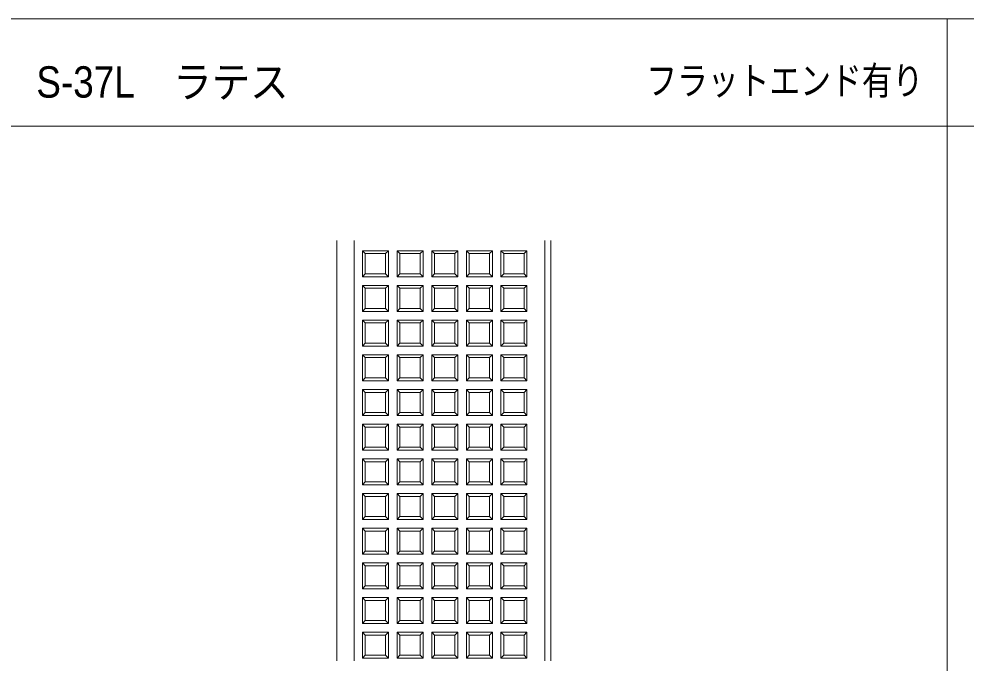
# Model space of a CAD drawing. Units: millimetres, scale not verified. Extents: x -400 to 400, y -277 to 277.
# Drawn here: x -67.5 to 96.5, y 165.5 to 277 of the extents above; entities that cross this region are included whole.
import ezdxf
from ezdxf.enums import TextEntityAlignment as Align

# ---------------------------------------------------------------- set-up
doc = ezdxf.new("R2010")
doc.units = ezdxf.units.MM
doc.header["$LTSCALE"] = 2
doc.layers.add('0-0_moji', color=2, linetype='Continuous')
for name, color, linetype, lineweight in [('0-1_zumenwaku', 6, 'Continuous', 9), ('0-2_1', 3, 'Continuous', 9), ('0-3_2', 4, 'Continuous', 9)]:
    doc.layers.add(name, color=color, linetype=linetype, lineweight=lineweight)
doc.styles.add('ＭＳ Ｐゴシック', font='')
doc.styles.get('ＭＳ Ｐゴシック').set_extended_font_data('MS PGothic')

msp = doc.modelspace()

# ---------------------------------------------------------------- linework, layer by layer
at = {"layer": '0-1_zumenwaku'}
for p, q in [((93.206, 276.989), (93.206, -277.011)), ((-399.994, 258.466), (258.006, 258.466))]:
    msp.add_line(p, q, dxfattribs=at)
msp.add_lwpolyline([(-399.994, -277.011), (400.006, -277.011), (400.006, 276.989), (-399.994, 276.989)], close=True, dxfattribs=at)
at = {"layer": '0-2_1'}
for p, q in [((-12.433, 238.636), (-12.433, 165.954)), ((-9.433, 165.954), (-9.433, 238.636)), ((23.567, 238.636), (23.567, 165.954)), ((24.567, 165.954), (24.567, 238.636))]:
    msp.add_line(p, q, dxfattribs=at)
at = {"layer": '0-3_2'}
for p, q in [((-3.533, 236.886), (-8.033, 236.886)), ((-7.533, 236.386), (-7.533, 232.886)), ((-4.033, 236.386), (-3.533, 236.886)), ((-2.033, 236.886), (2.467, 236.886)), ((3.967, 236.886), (8.467, 236.886)), ((9.967, 236.886), (14.467, 236.886)), ((15.967, 236.886), (20.467, 236.886)), ((-3.533, 232.386), (-4.033, 232.886)), ((-1.533, 232.886), (-2.033, 232.386)), ((2.467, 232.386), (1.967, 232.886)), ((4.467, 232.886), (3.967, 232.386)), ((8.467, 232.386), (7.967, 232.886)), ((9.967, 232.386), (10.467, 232.886)), ((14.467, 232.386), (13.967, 232.886)), ((15.967, 232.386), (16.467, 232.886)), ((19.967, 232.886), (20.467, 232.386)), ((-7.533, 230.386), (-8.033, 230.886)), ((-3.533, 230.886), (-4.033, 230.386)), ((-2.033, 230.886), (-1.533, 230.386)), ((3.967, 230.886), (4.467, 230.386)), ((7.967, 230.386), (8.467, 230.886)), ((9.967, 230.886), (10.467, 230.386)), ((16.467, 230.386), (15.967, 230.886)), ((-4.033, 226.886), (-3.533, 226.386)), ((-2.033, 226.386), (-1.533, 226.886)), ((1.967, 226.886), (2.467, 226.386)), ((3.967, 226.386), (4.467, 226.886)), ((10.467, 226.886), (9.967, 226.386)), ((14.467, 226.386), (13.967, 226.886)), ((16.467, 226.886), (15.967, 226.386)), ((20.467, 226.386), (19.967, 226.886)), ((-7.533, 224.386), (-8.033, 224.886)), ((-3.533, 224.886), (-4.033, 224.386)), ((2.467, 224.886), (1.967, 224.386)), ((3.967, 224.886), (4.467, 224.386)), ((9.967, 224.886), (10.467, 224.386)), ((19.967, 224.386), (20.467, 224.886)), ((-3.533, 220.386), (-4.033, 220.886)), ((-1.533, 220.886), (-2.033, 220.386)), ((2.467, 220.386), (1.967, 220.886)), ((4.467, 220.886), (3.967, 220.386)), ((8.467, 220.386), (7.967, 220.886)), ((9.967, 220.386), (10.467, 220.886)), ((13.967, 220.886), (14.467, 220.386)), ((15.967, 220.386), (16.467, 220.886)), ((19.967, 220.886), (20.467, 220.386)), ((-7.533, 218.386), (-8.033, 218.886)), ((-3.533, 218.886), (-4.033, 218.386)), ((-2.033, 218.886), (-1.533, 218.386)), ((8.467, 218.886), (7.967, 218.386)), ((10.467, 218.386), (9.967, 218.886)), ((14.467, 218.886), (13.967, 218.386)), ((20.467, 218.886), (19.967, 218.386)), ((-4.033, 214.886), (-3.533, 214.386)), ((-2.033, 214.386), (-1.533, 214.886)), ((1.967, 214.886), (2.467, 214.386)), ((3.967, 214.386), (4.467, 214.886)), ((7.967, 214.886), (8.467, 214.386)), ((14.467, 214.386), (13.967, 214.886)), ((15.967, 214.386), (16.467, 214.886)), ((19.967, 214.886), (20.467, 214.386)), ((-7.533, 212.386), (-8.033, 212.886)), ((-3.533, 212.886), (-4.033, 212.386)), ((2.467, 212.886), (1.967, 212.386)), ((8.467, 212.886), (7.967, 212.386)), ((14.467, 212.886), (13.967, 212.386)), ((16.467, 212.386), (15.967, 212.886)), ((-3.533, 208.386), (-4.033, 208.886)), ((-1.533, 208.886), (-2.033, 208.386)), ((2.467, 208.386), (1.967, 208.886)), ((4.467, 208.886), (3.967, 208.386)), ((8.467, 208.386), (7.967, 208.886)), ((10.467, 208.886), (9.967, 208.386)), ((14.467, 208.386), (13.967, 208.886)), ((16.467, 208.886), (15.967, 208.386)), ((19.967, 208.886), (20.467, 208.386)), ((-3.533, 206.886), (-4.033, 206.386)), ((-2.033, 206.886), (-1.533, 206.386)), ((3.967, 206.886), (4.467, 206.386)), ((9.967, 206.886), (10.467, 206.386)), ((20.467, 206.886), (19.967, 206.386)), ((-7.533, 202.886), (-8.033, 202.386)), ((-3.533, 202.386), (-4.033, 202.886)), ((-1.533, 202.886), (-2.033, 202.386)), ((2.467, 202.386), (1.967, 202.886)), ((4.467, 202.886), (3.967, 202.386)), ((8.467, 202.386), (7.967, 202.886)), ((9.967, 202.386), (10.467, 202.886)), ((14.467, 202.386), (13.967, 202.886)), ((15.967, 202.386), (16.467, 202.886)), ((19.967, 202.886), (20.467, 202.386)), ((-8.033, 200.886), (-7.533, 200.386)), ((-2.033, 200.886), (-1.533, 200.386)), ((3.967, 200.886), (4.467, 200.386)), ((7.967, 200.386), (8.467, 200.886)), ((9.967, 200.886), (10.467, 200.386)), ((16.467, 200.386), (15.967, 200.886)), ((-7.533, 196.886), (-8.033, 196.386)), ((-3.533, 196.386), (-4.033, 196.886)), ((-2.033, 196.386), (-1.533, 196.886)), ((2.467, 196.386), (1.967, 196.886)), ((3.967, 196.386), (4.467, 196.886)), ((10.467, 196.886), (9.967, 196.386)), ((14.467, 196.386), (13.967, 196.886)), ((16.467, 196.886), (15.967, 196.386)), ((20.467, 196.386), (19.967, 196.886)), ((-4.033, 194.386), (-3.533, 194.886)), ((2.467, 194.886), (1.967, 194.386)), ((4.467, 194.386), (3.967, 194.886)), ((9.967, 194.886), (10.467, 194.386)), ((19.967, 194.386), (20.467, 194.886)), ((-7.533, 190.886), (-8.033, 190.386)), ((-4.033, 190.886), (-3.533, 190.386)), ((-2.033, 190.386), (-1.533, 190.886)), ((1.967, 190.886), (2.467, 190.386)), ((3.967, 190.386), (4.467, 190.886)), ((7.967, 190.886), (8.467, 190.386)), ((9.967, 190.386), (10.467, 190.886)), ((13.967, 190.886), (14.467, 190.386)), ((15.967, 190.386), (16.467, 190.886)), ((19.967, 190.886), (20.467, 190.386)), ((-7.533, 188.386), (-8.033, 188.886)), ((-3.533, 188.886), (-4.033, 188.386)), ((2.467, 188.886), (1.967, 188.386)), ((8.467, 188.886), (7.967, 188.386)), ((14.467, 188.886), (13.967, 188.386)), ((16.467, 188.386), (15.967, 188.886)), ((-3.533, 184.386), (-4.033, 184.886)), ((-1.533, 184.886), (-2.033, 184.386)), ((2.467, 184.386), (1.967, 184.886)), ((4.467, 184.886), (3.967, 184.386)), ((8.467, 184.386), (7.967, 184.886)), ((10.467, 184.886), (9.967, 184.386)), ((14.467, 184.386), (13.967, 184.886)), ((16.467, 184.886), (15.967, 184.386)), ((19.967, 184.886), (20.467, 184.386)), ((-3.533, 182.886), (-4.033, 182.386)), ((-2.033, 182.886), (-1.533, 182.386)), ((3.967, 182.886), (4.467, 182.386)), ((9.967, 182.886), (10.467, 182.386)), ((20.467, 182.886), (19.967, 182.386)), ((-7.533, 178.886), (-8.033, 178.386)), ((-3.533, 178.386), (-4.033, 178.886)), ((-1.533, 178.886), (-2.033, 178.386)), ((2.467, 178.386), (1.967, 178.886)), ((4.467, 178.886), (3.967, 178.386)), ((8.467, 178.386), (7.967, 178.886)), ((9.967, 178.386), (10.467, 178.886)), ((14.467, 178.386), (13.967, 178.886)), ((15.967, 178.386), (16.467, 178.886)), ((19.967, 178.886), (20.467, 178.386)), ((-8.033, 176.886), (-7.533, 176.386)), ((-2.033, 176.886), (-1.533, 176.386)), ((3.967, 176.886), (4.467, 176.386)), ((7.967, 176.386), (8.467, 176.886)), ((9.967, 176.886), (10.467, 176.386)), ((16.467, 176.386), (15.967, 176.886)), ((-7.533, 172.886), (-8.033, 172.386)), ((-3.533, 172.386), (-4.033, 172.886)), ((-2.033, 172.386), (-1.533, 172.886)), ((2.467, 172.386), (1.967, 172.886)), ((3.967, 172.386), (4.467, 172.886)), ((10.467, 172.886), (9.967, 172.386)), ((14.467, 172.386), (13.967, 172.886)), ((16.467, 172.886), (15.967, 172.386)), ((20.467, 172.386), (19.967, 172.886)), ((-4.033, 170.386), (-3.533, 170.886)), ((2.467, 170.886), (1.967, 170.386)), ((4.467, 170.386), (3.967, 170.886)), ((9.967, 170.886), (10.467, 170.386)), ((19.967, 170.386), (20.467, 170.886)), ((-7.533, 166.886), (-8.033, 166.386)), ((-4.033, 166.886), (-3.533, 166.386)), ((-2.033, 166.386), (-1.533, 166.886)), ((1.967, 166.886), (2.467, 166.386)), ((3.967, 166.386), (4.467, 166.886)), ((7.967, 166.886), (8.467, 166.386)), ((9.967, 166.386), (10.467, 166.886)), ((13.967, 166.886), (14.467, 166.386)), ((15.967, 166.386), (16.467, 166.886)), ((19.967, 166.886), (20.467, 166.386))]:
    msp.add_line(p, q, dxfattribs=at)
for points in [[(-8.033, 232.386), (-3.533, 232.386), (-3.533, 236.886)], [(-8.033, 236.886), (-8.033, 232.386), (-7.533, 232.886), (-4.033, 232.886), (-4.033, 236.386)], [(-4.033, 236.386), (-7.533, 236.386), (-8.033, 236.886)], [(2.467, 236.886), (2.467, 232.386), (-2.033, 232.386), (-2.033, 236.886)], [(-2.033, 236.886), (-1.533, 236.386), (1.967, 236.386), (2.467, 236.886)], [(1.967, 236.386), (1.967, 232.886), (-1.533, 232.886), (-1.533, 236.386)], [(8.467, 236.886), (8.467, 232.386), (3.967, 232.386), (3.967, 236.886)], [(3.967, 236.886), (4.467, 236.386), (7.967, 236.386), (8.467, 236.886)], [(7.967, 236.386), (7.967, 232.886), (4.467, 232.886), (4.467, 236.386)], [(14.467, 236.886), (14.467, 232.386), (9.967, 232.386), (9.967, 236.886)], [(9.967, 236.886), (10.467, 236.386), (13.967, 236.386), (14.467, 236.886)], [(13.967, 236.386), (13.967, 232.886), (10.467, 232.886), (10.467, 236.386)], [(20.467, 236.886), (20.467, 232.386), (15.967, 232.386), (15.967, 236.886)], [(15.967, 236.886), (16.467, 236.386), (19.967, 236.386), (20.467, 236.886)], [(19.967, 236.386), (19.967, 232.886), (16.467, 232.886), (16.467, 236.386)], [(-8.033, 226.386), (-7.533, 226.886), (-4.033, 226.886), (-4.033, 230.386), (-7.533, 230.386), (-7.533, 226.886)], [(2.467, 230.886), (1.967, 230.386), (1.967, 226.886), (-1.533, 226.886), (-1.533, 230.386), (1.967, 230.386)], [(8.467, 226.386), (7.967, 226.886), (4.467, 226.886), (4.467, 230.386), (7.967, 230.386), (7.967, 226.886)], [(14.467, 230.886), (13.967, 230.386), (13.967, 226.886), (10.467, 226.886), (10.467, 230.386), (13.967, 230.386)], [(20.467, 230.886), (19.967, 230.386), (19.967, 226.886), (16.467, 226.886), (16.467, 230.386), (19.967, 230.386)], [(-2.033, 224.886), (-1.533, 224.386), (1.967, 224.386), (1.967, 220.886), (-1.533, 220.886), (-1.533, 224.386)], [(8.467, 224.886), (7.967, 224.386), (7.967, 220.886), (4.467, 220.886), (4.467, 224.386), (7.967, 224.386)], [(14.467, 224.886), (13.967, 224.386), (13.967, 220.886), (10.467, 220.886), (10.467, 224.386), (13.967, 224.386)], [(15.967, 224.886), (16.467, 224.386), (19.967, 224.386), (19.967, 220.886), (16.467, 220.886), (16.467, 224.386)], [(-8.033, 220.386), (-7.533, 220.886), (-4.033, 220.886), (-4.033, 224.386), (-7.533, 224.386), (-7.533, 220.886)], [(-8.033, 214.386), (-7.533, 214.886), (-4.033, 214.886), (-4.033, 218.386), (-7.533, 218.386), (-7.533, 214.886)], [(2.467, 218.886), (1.967, 218.386), (1.967, 214.886), (-1.533, 214.886), (-1.533, 218.386), (1.967, 218.386)], [(3.967, 218.886), (4.467, 218.386), (7.967, 218.386), (7.967, 214.886), (4.467, 214.886), (4.467, 218.386)], [(9.967, 214.386), (10.467, 214.886), (13.967, 214.886), (13.967, 218.386), (10.467, 218.386), (10.467, 214.886)], [(15.967, 218.886), (16.467, 218.386), (19.967, 218.386), (19.967, 214.886), (16.467, 214.886), (16.467, 218.386)], [(-8.033, 208.386), (-7.533, 208.886), (-4.033, 208.886), (-4.033, 212.386), (-7.533, 212.386), (-7.533, 208.886)], [(-2.033, 212.886), (-1.533, 212.386), (1.967, 212.386), (1.967, 208.886), (-1.533, 208.886), (-1.533, 212.386)], [(3.967, 212.886), (4.467, 212.386), (7.967, 212.386), (7.967, 208.886), (4.467, 208.886), (4.467, 212.386)], [(9.967, 212.886), (10.467, 212.386), (13.967, 212.386), (13.967, 208.886), (10.467, 208.886), (10.467, 212.386)], [(20.467, 212.886), (19.967, 212.386), (19.967, 208.886), (16.467, 208.886), (16.467, 212.386), (19.967, 212.386)], [(-8.033, 206.886), (-7.533, 206.386), (-4.033, 206.386), (-4.033, 202.886), (-7.533, 202.886), (-7.533, 206.386)], [(2.467, 206.886), (1.967, 206.386), (1.967, 202.886), (-1.533, 202.886), (-1.533, 206.386), (1.967, 206.386)], [(8.467, 206.886), (7.967, 206.386), (7.967, 202.886), (4.467, 202.886), (4.467, 206.386), (7.967, 206.386)], [(14.467, 206.886), (13.967, 206.386), (13.967, 202.886), (10.467, 202.886), (10.467, 206.386), (13.967, 206.386)], [(15.967, 206.886), (16.467, 206.386), (19.967, 206.386), (19.967, 202.886), (16.467, 202.886), (16.467, 206.386)], [(-3.533, 200.886), (-4.033, 200.386), (-4.033, 196.886), (-7.533, 196.886), (-7.533, 200.386), (-4.033, 200.386)], [(2.467, 200.886), (1.967, 200.386), (1.967, 196.886), (-1.533, 196.886), (-1.533, 200.386), (1.967, 200.386)], [(8.467, 196.386), (7.967, 196.886), (4.467, 196.886), (4.467, 200.386), (7.967, 200.386), (7.967, 196.886)], [(14.467, 200.886), (13.967, 200.386), (13.967, 196.886), (10.467, 196.886), (10.467, 200.386), (13.967, 200.386)], [(20.467, 200.886), (19.967, 200.386), (19.967, 196.886), (16.467, 196.886), (16.467, 200.386), (19.967, 200.386)], [(-8.033, 194.886), (-7.533, 194.386), (-7.533, 190.886), (-4.033, 190.886), (-4.033, 194.386), (-7.533, 194.386)], [(-2.033, 194.886), (-1.533, 194.386), (1.967, 194.386), (1.967, 190.886), (-1.533, 190.886), (-1.533, 194.386)], [(8.467, 194.886), (7.967, 194.386), (7.967, 190.886), (4.467, 190.886), (4.467, 194.386), (7.967, 194.386)], [(14.467, 194.886), (13.967, 194.386), (13.967, 190.886), (10.467, 190.886), (10.467, 194.386), (13.967, 194.386)], [(15.967, 194.886), (16.467, 194.386), (19.967, 194.386), (19.967, 190.886), (16.467, 190.886), (16.467, 194.386)], [(-2.033, 188.886), (-1.533, 188.386), (1.967, 188.386), (1.967, 184.886), (-1.533, 184.886), (-1.533, 188.386)], [(3.967, 188.886), (4.467, 188.386), (7.967, 188.386), (7.967, 184.886), (4.467, 184.886), (4.467, 188.386)], [(9.967, 188.886), (10.467, 188.386), (13.967, 188.386), (13.967, 184.886), (10.467, 184.886), (10.467, 188.386)], [(20.467, 188.886), (19.967, 188.386), (19.967, 184.886), (16.467, 184.886), (16.467, 188.386), (19.967, 188.386)], [(-8.033, 184.386), (-7.533, 184.886), (-4.033, 184.886), (-4.033, 188.386), (-7.533, 188.386), (-7.533, 184.886)], [(-8.033, 182.886), (-7.533, 182.386), (-4.033, 182.386), (-4.033, 178.886), (-7.533, 178.886), (-7.533, 182.386)], [(2.467, 182.886), (1.967, 182.386), (1.967, 178.886), (-1.533, 178.886), (-1.533, 182.386), (1.967, 182.386)], [(8.467, 182.886), (7.967, 182.386), (7.967, 178.886), (4.467, 178.886), (4.467, 182.386), (7.967, 182.386)], [(14.467, 182.886), (13.967, 182.386), (13.967, 178.886), (10.467, 178.886), (10.467, 182.386), (13.967, 182.386)], [(15.967, 182.886), (16.467, 182.386), (19.967, 182.386), (19.967, 178.886), (16.467, 178.886), (16.467, 182.386)], [(-3.533, 176.886), (-4.033, 176.386), (-4.033, 172.886), (-7.533, 172.886), (-7.533, 176.386), (-4.033, 176.386)], [(2.467, 176.886), (1.967, 176.386), (1.967, 172.886), (-1.533, 172.886), (-1.533, 176.386), (1.967, 176.386)], [(8.467, 172.386), (7.967, 172.886), (4.467, 172.886), (4.467, 176.386), (7.967, 176.386), (7.967, 172.886)], [(14.467, 176.886), (13.967, 176.386), (13.967, 172.886), (10.467, 172.886), (10.467, 176.386), (13.967, 176.386)], [(20.467, 176.886), (19.967, 176.386), (19.967, 172.886), (16.467, 172.886), (16.467, 176.386), (19.967, 176.386)], [(-8.033, 170.886), (-7.533, 170.386), (-7.533, 166.886), (-4.033, 166.886), (-4.033, 170.386), (-7.533, 170.386)], [(-2.033, 170.886), (-1.533, 170.386), (1.967, 170.386), (1.967, 166.886), (-1.533, 166.886), (-1.533, 170.386)], [(8.467, 170.886), (7.967, 170.386), (7.967, 166.886), (4.467, 166.886), (4.467, 170.386), (7.967, 170.386)], [(14.467, 170.886), (13.967, 170.386), (13.967, 166.886), (10.467, 166.886), (10.467, 170.386), (13.967, 170.386)], [(15.967, 170.886), (16.467, 170.386), (19.967, 170.386), (19.967, 166.886), (16.467, 166.886), (16.467, 170.386)]]:
    msp.add_lwpolyline(points, dxfattribs=at)
for points in [[(-8.033, 226.386), (-3.533, 226.386), (-3.533, 230.886), (-8.033, 230.886)], [(2.467, 230.886), (2.467, 226.386), (-2.033, 226.386), (-2.033, 230.886)], [(8.467, 226.386), (3.967, 226.386), (3.967, 230.886), (8.467, 230.886)], [(14.467, 230.886), (14.467, 226.386), (9.967, 226.386), (9.967, 230.886)], [(20.467, 230.886), (20.467, 226.386), (15.967, 226.386), (15.967, 230.886)], [(-8.033, 220.386), (-3.533, 220.386), (-3.533, 224.886), (-8.033, 224.886)], [(-2.033, 224.886), (2.467, 224.886), (2.467, 220.386), (-2.033, 220.386)], [(8.467, 224.886), (8.467, 220.386), (3.967, 220.386), (3.967, 224.886)], [(14.467, 224.886), (14.467, 220.386), (9.967, 220.386), (9.967, 224.886)], [(15.967, 224.886), (20.467, 224.886), (20.467, 220.386), (15.967, 220.386)], [(-8.033, 214.386), (-3.533, 214.386), (-3.533, 218.886), (-8.033, 218.886)], [(2.467, 218.886), (2.467, 214.386), (-2.033, 214.386), (-2.033, 218.886)], [(3.967, 218.886), (8.467, 218.886), (8.467, 214.386), (3.967, 214.386)], [(9.967, 214.386), (14.467, 214.386), (14.467, 218.886), (9.967, 218.886)], [(15.967, 218.886), (20.467, 218.886), (20.467, 214.386), (15.967, 214.386)], [(-8.033, 208.386), (-3.533, 208.386), (-3.533, 212.886), (-8.033, 212.886)], [(-2.033, 212.886), (2.467, 212.886), (2.467, 208.386), (-2.033, 208.386)], [(3.967, 212.886), (8.467, 212.886), (8.467, 208.386), (3.967, 208.386)], [(9.967, 212.886), (14.467, 212.886), (14.467, 208.386), (9.967, 208.386)], [(20.467, 212.886), (20.467, 208.386), (15.967, 208.386), (15.967, 212.886)], [(-8.033, 206.886), (-3.533, 206.886), (-3.533, 202.386), (-8.033, 202.386)], [(2.467, 206.886), (2.467, 202.386), (-2.033, 202.386), (-2.033, 206.886)], [(8.467, 206.886), (8.467, 202.386), (3.967, 202.386), (3.967, 206.886)], [(14.467, 206.886), (14.467, 202.386), (9.967, 202.386), (9.967, 206.886)], [(15.967, 206.886), (20.467, 206.886), (20.467, 202.386), (15.967, 202.386)], [(-3.533, 200.886), (-3.533, 196.386), (-8.033, 196.386), (-8.033, 200.886)], [(2.467, 200.886), (2.467, 196.386), (-2.033, 196.386), (-2.033, 200.886)], [(8.467, 196.386), (3.967, 196.386), (3.967, 200.886), (8.467, 200.886)], [(14.467, 200.886), (14.467, 196.386), (9.967, 196.386), (9.967, 200.886)], [(20.467, 200.886), (20.467, 196.386), (15.967, 196.386), (15.967, 200.886)], [(-8.033, 194.886), (-8.033, 190.386), (-3.533, 190.386), (-3.533, 194.886)], [(-2.033, 194.886), (2.467, 194.886), (2.467, 190.386), (-2.033, 190.386)], [(8.467, 194.886), (8.467, 190.386), (3.967, 190.386), (3.967, 194.886)], [(14.467, 194.886), (14.467, 190.386), (9.967, 190.386), (9.967, 194.886)], [(15.967, 194.886), (20.467, 194.886), (20.467, 190.386), (15.967, 190.386)], [(-8.033, 184.386), (-3.533, 184.386), (-3.533, 188.886), (-8.033, 188.886)], [(-2.033, 188.886), (2.467, 188.886), (2.467, 184.386), (-2.033, 184.386)], [(3.967, 188.886), (8.467, 188.886), (8.467, 184.386), (3.967, 184.386)], [(9.967, 188.886), (14.467, 188.886), (14.467, 184.386), (9.967, 184.386)], [(20.467, 188.886), (20.467, 184.386), (15.967, 184.386), (15.967, 188.886)], [(-8.033, 182.886), (-3.533, 182.886), (-3.533, 178.386), (-8.033, 178.386)], [(2.467, 182.886), (2.467, 178.386), (-2.033, 178.386), (-2.033, 182.886)], [(8.467, 182.886), (8.467, 178.386), (3.967, 178.386), (3.967, 182.886)], [(14.467, 182.886), (14.467, 178.386), (9.967, 178.386), (9.967, 182.886)], [(15.967, 182.886), (20.467, 182.886), (20.467, 178.386), (15.967, 178.386)], [(-3.533, 176.886), (-3.533, 172.386), (-8.033, 172.386), (-8.033, 176.886)], [(2.467, 176.886), (2.467, 172.386), (-2.033, 172.386), (-2.033, 176.886)], [(8.467, 172.386), (3.967, 172.386), (3.967, 176.886), (8.467, 176.886)], [(14.467, 176.886), (14.467, 172.386), (9.967, 172.386), (9.967, 176.886)], [(20.467, 176.886), (20.467, 172.386), (15.967, 172.386), (15.967, 176.886)], [(-8.033, 170.886), (-8.033, 166.386), (-3.533, 166.386), (-3.533, 170.886)], [(-2.033, 170.886), (2.467, 170.886), (2.467, 166.386), (-2.033, 166.386)], [(8.467, 170.886), (8.467, 166.386), (3.967, 166.386), (3.967, 170.886)], [(14.467, 170.886), (14.467, 166.386), (9.967, 166.386), (9.967, 170.886)], [(15.967, 170.886), (20.467, 170.886), (20.467, 166.386), (15.967, 166.386)]]:
    msp.add_lwpolyline(points, close=True, dxfattribs=at)

# ---------------------------------------------------------------- texts
at = {"layer": '0-0_moji', "style": 'ＭＳ Ｐゴシック'}
for s, height, width, p in [('フラットエンド有り', 4.883, 0.8, (41.132, 262.417)), ('S-37L\u3000ラテス', 5.425, 0.9, (-64.489, 261.75))]:
    msp.add_text(s, height=height, dxfattribs=dict(at, width=width)).set_placement(p, align=Align.BOTTOM_LEFT)

doc.saveas('drawing.dxf')
